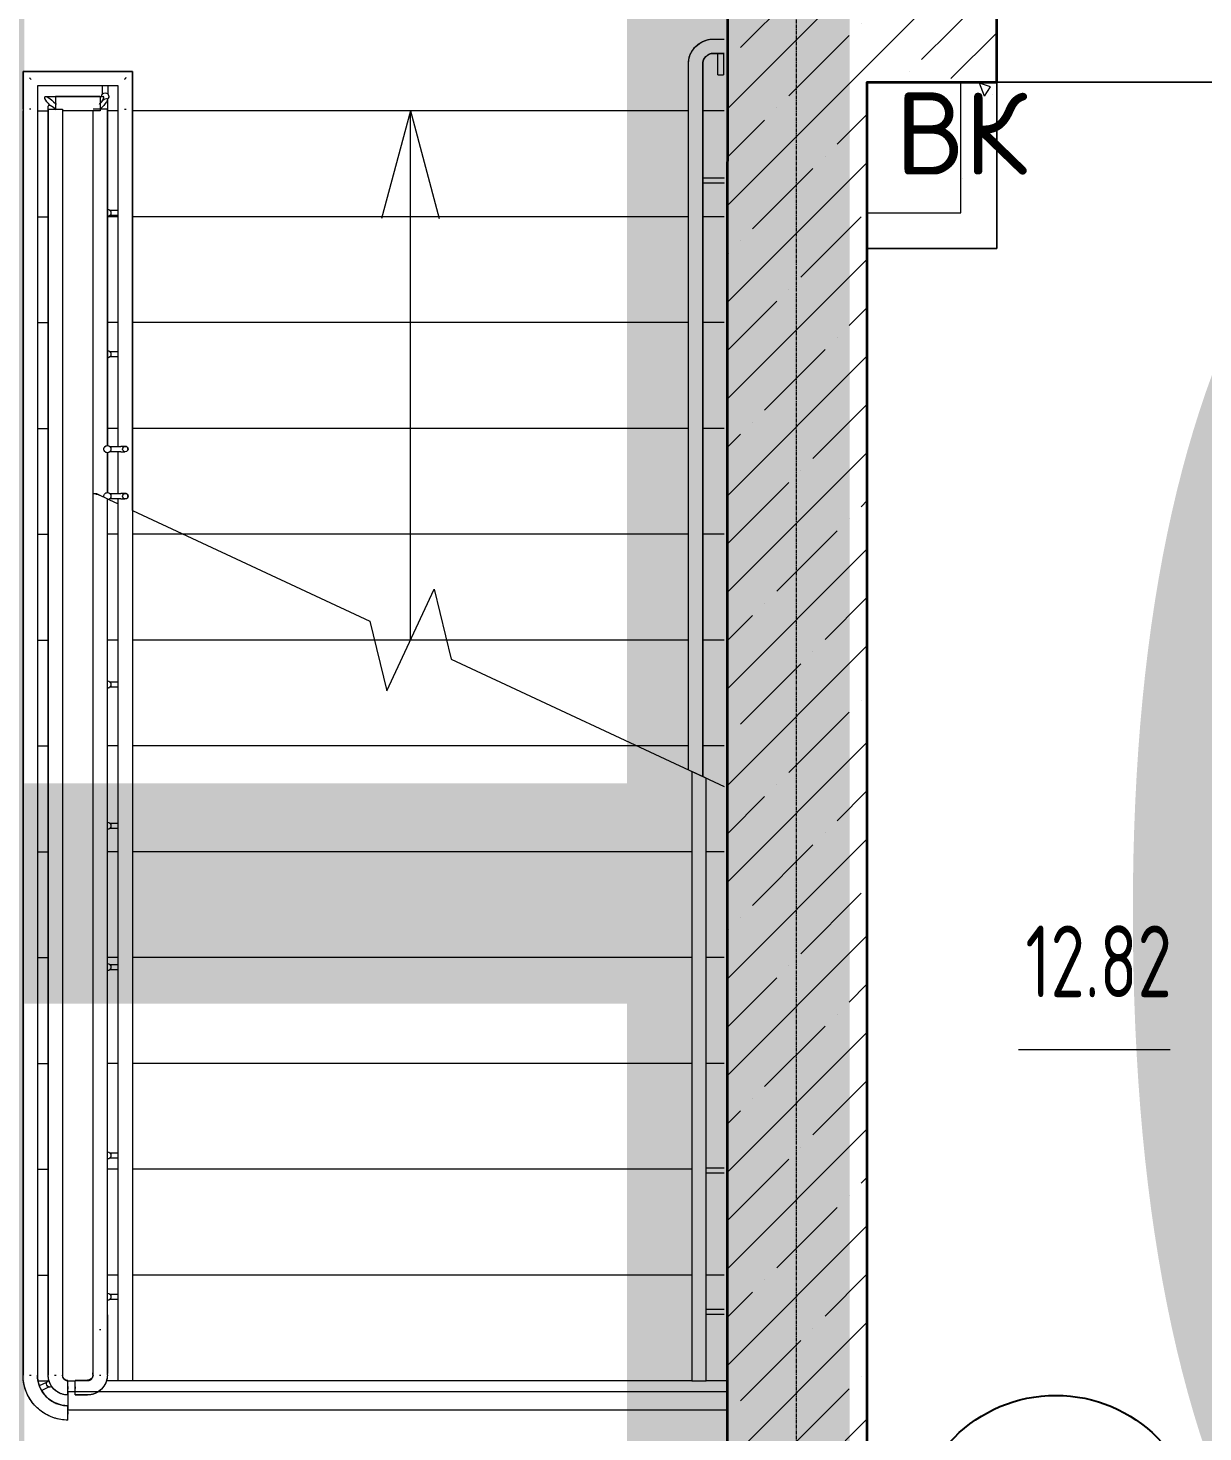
# Model space of a CAD drawing. Header units: millimetres. Extents: x 0 to 168960, y -92093 to 443706.
# Drawn here: x 50851 to 54127, y 315960 to 319873 of the extents above; entities that cross this region are included whole.
import ezdxf
from ezdxf.enums import TextEntityAlignment as Align

# ---------------------------------------------------------------- set-up
doc = ezdxf.new("R2018")
doc.units = ezdxf.units.MM
doc.linetypes.add('осевая', pattern=[50.8, 31.75, -6.35, 6.35, -6.35])
for name, color, linetype, lineweight in [('_0', 7, 'Continuous', 15), ('АР_Названия помещений', 124, 'Continuous', 5), ('АР_Номер помещения', 1, 'Continuous', 25), ('АР_Окна БЛОК', 250, 'Continuous', 13), ('АР_Помещения_площадь', 19, 'Continuous', 9), ('АР_Фасад', 7, 'Continuous', 15), ('Верхние поручни', 7, 'Continuous', 9), ('Контуры', 7, 'Continuous', 9), ('Линии свеса', 7, 'Continuous', 9), ('Марки вырезов', 7, 'Continuous', 9), ('Опоры', 7, 'Continuous', 9), ('Перила', 7, 'Continuous', 9), ('Стрелки вверх', 7, 'Continuous', 9)]:
    doc.layers.add(name, color=color, linetype=linetype, lineweight=lineweight)
doc.layers.add('АР_Сущ.Несущая стена', color=7, linetype='Continuous')
doc.styles.add('ISOCPEUR', font='isocpeur.ttf', dxfattribs={"height": 175})
doc.styles.add('PDF ISOCPEUR', font='isocpeur.ttf')
doc.styles.get("Standard").update_dxf_attribs({"font": 'arial.ttf'})

# ---------------------------------------------------------------- blocks, each defined once
blk = doc.blocks.new('ОКНО 1650')
at = {"layer": 'АР_Окна БЛОК', "color": 8, "ltscale": 0.1}
for points in [[(131732, -110737.1), (130111, -110737.1), (130111, -110667.1), (131732, -110667.1)], [(131732, -110702.1), (130181, -110702.1)]]:
    blk.add_lwpolyline(points, dxfattribs=at)
for points in [[(130181, -110737.1), (130111, -110737.1), (130111, -110667.1), (130181, -110667.1)], [(131802, -110737.1), (131732, -110737.1), (131732, -110667.1), (131802, -110667.1)]]:
    blk.add_lwpolyline(points, close=True, dxfattribs=at)
at = {"layer": 'АР_Фасад', "color": 8, "ltscale": 0.1}
blk.add_lwpolyline([(131802, -111227.1), (130111, -111227.1), (130111, -110667.1), (131802, -110667.1)], close=True, dxfattribs=at)
blk = doc.blocks.new('Тип перил - Перила_Внутренний_-3801012-2 этаж Клад')
at = {"layer": 'Перила', "color": 8}
for p, q in [((2222, 13561.4), (2192, 13561.4)), ((2192, 13521.4), (2222, 13521.4)), ((2252, 13491.4), (2252, 13374.3)), ((2292, 13374.3), (2292, 13491.4)), ((2252, 13359.7), (2252, 11506.3)), ((2292, 11525), (2292, 13359.7))]:
    blk.add_line(p, q, dxfattribs=at)
at = {"layer": 'Перила', "color": 8, "flags": 128}
for points in [[(2292, 13491.4), (2291.9, 13494.2), (2291.8, 13496.9), (2291.5, 13499.7), (2291.1, 13502.5), (2290.6, 13505.3), (2290, 13508), (2289.3, 13510.7), (2288.4, 13513.4), (2287.5, 13516), (2286.5, 13518.6), (2285.3, 13521.2), (2284.1, 13523.7), (2282.7, 13526.1), (2281.3, 13528.5), (2279.8, 13530.9), (2278.1, 13533.2), (2276.4, 13535.4), (2274.6, 13537.5), (2272.7, 13539.6), (2270.8, 13541.6), (2268.7, 13543.5), (2266.6, 13545.3), (2264.4, 13547), (2262.1, 13548.7), (2259.8, 13550.3), (2257.4, 13551.7), (2255, 13553.1), (2252.5, 13554.4), (2250, 13555.5), (2247.4, 13556.6), (2244.7, 13557.6), (2242.1, 13558.4), (2239.4, 13559.2), (2236.6, 13559.8), (2233.9, 13560.3), (2231.1, 13560.8), (2228.3, 13561.1), (2225.6, 13561.3), (2222.8, 13561.4), (2222, 13561.4)], [(2222, 13521.4), (2223.2, 13521.3), (2224.4, 13521.3), (2225.6, 13521.1), (2226.8, 13521), (2228, 13520.8), (2229.1, 13520.5), (2230.3, 13520.2), (2231.4, 13519.8), (2232.6, 13519.4), (2233.7, 13519), (2234.8, 13518.5), (2235.9, 13518), (2236.9, 13517.4), (2237.9, 13516.8), (2238.9, 13516.1), (2239.9, 13515.4), (2240.9, 13514.7), (2241.8, 13513.9), (2242.7, 13513.1), (2243.5, 13512.3), (2244.3, 13511.4), (2245.1, 13510.5), (2245.9, 13509.5), (2246.6, 13508.6), (2247.2, 13507.6), (2247.9, 13506.5), (2248.5, 13505.5), (2249, 13504.4), (2249.5, 13503.3), (2250, 13502.2), (2250.4, 13501.1), (2250.7, 13500), (2251.1, 13498.8), (2251.3, 13497.6), (2251.6, 13496.5), (2251.7, 13495.3), (2251.9, 13494.1), (2252, 13492.9), (2252, 13491.7), (2252, 13491.4)], [(2252, 13374.3), (2252, 13373.1), (2252, 13371.9), (2252, 13370.7), (2252, 13369.5), (2252, 13368.3), (2252, 13367.1), (2252, 13366), (2252, 13364.8), (2252, 13363.7), (2252, 13362.6), (2252, 13361.5), (2252, 13360.4), (2252, 13359.7)], [(2292, 13359.7), (2292, 13360.8), (2292, 13361.9), (2292, 13363), (2292, 13364.1), (2292, 13365.2), (2292, 13366.4), (2292, 13367.6), (2292, 13368.7), (2292, 13369.9), (2292, 13371.1), (2292, 13372.3), (2292, 13373.5), (2292, 13374.3)]]:
    blk.add_lwpolyline(points, dxfattribs=at)
blk = doc.blocks.new('Тип перил - Перила_Внутренний_-V23-2 этаж Клад')
at = {"layer": 'Перила', "color": 8}
for p, q in [((2222, 13561.4), (2192, 13561.4)), ((2222, 13521.4), (2192, 13521.4)), ((2252, 13374.3), (2252, 13491.4)), ((2292, 13374.3), (2292, 13491.4)), ((2252, 13350.1), (2252, 13374.3)), ((2252, 11506.3), (2252, 13350.1)), ((2292, 13350.1), (2292, 13374.3)), ((2292, 11525), (2292, 13350.1))]:
    blk.add_line(p, q, dxfattribs=at)
for radius in [70, 30]:
    blk.add_arc((2222, 13491.4), radius, 360, 90, dxfattribs=at)
blk = doc.blocks.new('Тип верхнего поручня - Верхний поручень_Внутренний_-3843180-2 этаж Клад')
at = {"layer": 'Верхние поручни', "color": 8}
for p, q in [((3912, 13393.5), (3912, 12428.6)), ((4084.1, 13401.4), (3924.1, 13401.4)), ((3952, 12294.4), (3952, 13358.5)), ((3959.2, 13361.4), (4037, 13361.4)), ((4077, 9832.2), (4077, 13374.2)), ((4037, 13339.2), (4037, 9832.2)), ((3912, 12408.6), (3912, 12297.3)), ((3965.2, 9823.5), (3964.6, 9823.6)), ((4002, 9823.4), (3967, 9823.4)), ((4077, 9832.2), (4076.3, 9833.5)), ((4076.3, 9830.9), (4077, 9832.2)), ((4022, 9805.8), (4022, 9798.9))]:
    blk.add_line(p, q, dxfattribs=at)
at = {"layer": 'Верхние поручни', "color": 8, "flags": 128}
for points in [[(3924.6, 13391.5), (3922, 13393.2), (3917.8, 13395.2), (3914.7, 13396), (3912.7, 13395.4), (3912, 13393.5)], [(3912, 13393.5), (3912.7, 13390.4), (3914.7, 13386.4), (3917.8, 13381.6), (3922, 13376.4), (3926.8, 13371.2), (3932, 13366.4)], [(3934.1, 13379), (3932, 13381.4), (3927.8, 13386.5), (3924.5, 13391.4), (3922.4, 13395.5), (3921.7, 13398.7), (3922.2, 13400.7), (3924.1, 13401.4)], [(4084.1, 13401.4), (4081, 13400.7), (4077, 13398.7), (4072.2, 13395.5), (4067, 13391.4), (4061.8, 13386.5), (4057, 13381.4), (4055, 13379)], [(4071.5, 13376.2), (4076.3, 13381.4), (4080.5, 13386.5), (4083.8, 13391.4), (4085.9, 13395.5), (4086.6, 13398.7), (4086.1, 13400.7), (4084.1, 13401.4)], [(4054.9, 13364.5), (4057, 13366.4), (4062.1, 13370.6), (4067, 13373.8), (4071.1, 13375.9), (4074.3, 13376.7), (4076.3, 13376.1), (4077, 13374.2)], [(3957.5, 9826.7), (3957.1, 9827.1), (3956.6, 9827.5)], [(3967, 9823.4), (3966.4, 9823.4), (3965.8, 9823.4)], [(4036.1, 9832.2), (4035.8, 9831.6), (4035.6, 9831.1), (4035.3, 9830.5), (4035.1, 9830), (4034.8, 9829.5), (4034.4, 9829), (4034.1, 9828.5), (4033.7, 9828), (4033.3, 9827.6), (4032.9, 9827.1), (4032.5, 9826.7), (4032.1, 9826.3), (4031.6, 9825.9), (4031.2, 9825.5), (4030.7, 9825.1), (4030.2, 9824.8), (4029.7, 9824.5), (4029.2, 9824.2), (4028.6, 9823.9), (4028.1, 9823.7), (4027.5, 9823.4), (4027, 9823.2), (4026.4, 9823), (4025.8, 9822.9), (4025.2, 9822.7), (4024.7, 9822.6), (4024.1, 9822.5), (4023.5, 9822.4), (4022.9, 9822.4), (4022.3, 9822.4), (4022, 9822.4)], [(4059, 9837.3), (4057, 9837.4), (4054.9, 9837.3)], [(4064.4, 9802.3), (4065.7, 9804), (4067, 9805.8), (4068.3, 9807.6), (4069.4, 9809.5), (4070.5, 9811.4), (4071.5, 9813.4), (4072.4, 9815.4), (4073.2, 9817.4), (4074, 9819.5), (4074.7, 9821.6), (4075.3, 9823.7), (4075.8, 9825.8), (4076.2, 9828), (4076.5, 9830.2), (4076.7, 9832.2)], [(4022, 9782.4), (4024.2, 9782.4), (4026.4, 9782.5), (4028.6, 9782.7), (4030.7, 9783.1), (4032.9, 9783.5), (4035, 9783.9), (4037.2, 9784.5), (4039.3, 9785.1), (4041.3, 9785.9), (4043.4, 9786.7), (4045.4, 9787.6), (4047.4, 9788.6), (4049.3, 9789.6), (4051.2, 9790.8), (4053, 9792), (4054.8, 9793.2), (4056.6, 9794.6), (4058.2, 9796), (4059.9, 9797.5), (4061.4, 9799), (4062.9, 9800.6), (4064.4, 9802.3)]]:
    blk.add_lwpolyline(points, dxfattribs=at)
at = {"layer": 'Верхние поручни', "color": 8}
blk.add_open_spline([(3952.3, 9845.3), (3952.6, 9845), (3953, 9844.5), (3953, 9843.9), (3952.9, 9843.5)], degree=3, dxfattribs=at)
blk.add_open_spline([(4059.2, 9837.3), (4058.7, 9837.3), (4057.5, 9837.4), (4055.8, 9837.3), (4054.7, 9837.3), (4054.4, 9837.3)], degree=3, knots=[-0.53796383, -0.53796383, -0.53796383, -0.53796383, -0.51388889, -0.47916667, -0.46246475, -0.46246475, -0.46246475, -0.46246475], dxfattribs=at)
blk = doc.blocks.new('Тип верхнего поручня - Верхний поручень_Внутренний_-V41-2 этаж Клад')
at = {"layer": 'Верхние поручни', "color": 8}
for p, q in [((3932, 13401.4), (3932, 13361.4)), ((3932, 13401.4), (4057, 13401.4)), ((4057, 13401.4), (4057, 13365.8)), ((3912, 13366.4), (3952, 13366.4)), ((3912, 12428.6), (3912, 13366.4)), ((3932, 13361.4), (4037, 13361.4)), ((3952, 12294.4), (3952, 13361.4)), ((4077, 13366.4), (4037, 13366.4)), ((4037, 13366.4), (4037, 9837.4)), ((4077, 13366.4), (4077, 9837.4)), ((3912, 12297.3), (3912, 12408.6)), ((4002, 9823.4), (3967, 9823.4)), ((4022, 9782.4), (4022, 9822.4))]:
    blk.add_line(p, q, dxfattribs=at)
for centre, radius, start, end in [((3967, 9838.4), 15, 187.5098, 270), ((4022, 9837.4), 15, 270, 0), ((4022, 9837.4), 55, 270, 0)]:
    blk.add_arc(centre, radius, start, end, dxfattribs=at)
blk = doc.blocks.new('Тип перил - Перила_Внутренний_-3843228-2 этаж Клад')
at = {"layer": 'Перила', "color": 8}
for p, q in [((4147, 13471.4), (3842, 13471.4)), ((3842, 13471.4), (3842, 13371.5)), ((4147, 13365.8), (4147, 13471.4)), ((3882, 13431.4), (4107, 13431.4)), ((3882, 13371.5), (3882, 13431.4)), ((4107, 13431.4), (4107, 13365.8)), ((3842, 13371.5), (3842, 12247.7)), ((3882, 12425.8), (3882, 13371.5)), ((4107, 13361.2), (4107, 9832.2)), ((4147, 9832.2), (4147, 13361.2)), ((3882, 12294.6), (3882, 12411.5)), ((3882, 12266.4), (3882, 12280.3)), ((4147, 9832.2), (4146.4, 9833.4)), ((4022, 9735.8), (4022, 9728.9))]:
    blk.add_line(p, q, dxfattribs=at)
at = {"layer": 'Перила', "color": 8, "flags": 128}
for points in [[(4022, 9712.4), (4027, 9712.5), (4032, 9712.8), (4036.9, 9713.3), (4041.9, 9714), (4046.8, 9714.8), (4051.7, 9715.9), (4056.5, 9717.2), (4061.3, 9718.7), (4066, 9720.4), (4070.6, 9722.2), (4075.2, 9724.3), (4079.7, 9726.5), (4084.1, 9728.9), (4088.4, 9731.4), (4092.6, 9734.2), (4096.6, 9737.1), (4100.6, 9740.2), (4104.4, 9743.4), (4108.1, 9746.7), (4111.6, 9750.3), (4115.1, 9753.9), (4118.3, 9757.7), (4121.4, 9761.6), (4124.4, 9765.7), (4127.2, 9769.8), (4129.8, 9774.1), (4132.2, 9778.4), (4134.5, 9782.9), (4136.6, 9787.4), (4138.5, 9792.1), (4140.2, 9796.8), (4141.7, 9801.5), (4143.1, 9806.3), (4144.2, 9811.2), (4145.2, 9816.1), (4145.9, 9821.1), (4146.5, 9826), (4146.8, 9831), (4146.9, 9832.2)], [(4106.8, 9832.2), (4106.5, 9828.8), (4106.1, 9825.4), (4105.6, 9822.1), (4104.9, 9818.7), (4104.1, 9815.4), (4103.2, 9812.2), (4102.1, 9809), (4100.9, 9805.8), (4099.6, 9802.6), (4098.1, 9799.6), (4096.5, 9796.5), (4094.8, 9793.6), (4093, 9790.7), (4091.1, 9787.9), (4089.1, 9785.2), (4086.9, 9782.5), (4084.7, 9780), (4082.4, 9777.5), (4079.9, 9775.2), (4077.4, 9772.9), (4074.8, 9770.7), (4072.1, 9768.7), (4069.3, 9766.7), (4066.4, 9764.9), (4063.5, 9763.2), (4060.5, 9761.6), (4057.4, 9760.1), (4054.3, 9758.7), (4051.1, 9757.5), (4047.9, 9756.4), (4044.7, 9755.4), (4041.4, 9754.6), (4038, 9753.9), (4034.7, 9753.3), (4031.3, 9752.9), (4027.9, 9752.6), (4024.5, 9752.4), (4022, 9752.4)], [(4129, 9837.3), (4127, 9837.4), (4124.9, 9837.3)]]:
    blk.add_lwpolyline(points, dxfattribs=at)
at = {"layer": 'Перила', "color": 8}
for points, knots in [([(3859.6, 13453.7), (3860, 13453.3), (3860.8, 13452.6), (3862, 13451.4), (3863.2, 13450.1), (3864, 13449.4), (3864.3, 13449)], [-0.53727163, -0.53727163, -0.53727163, -0.53727163, -0.52083333, -0.5, -0.47916667, -0.46272837, -0.46272837, -0.46272837, -0.46272837]), ([(4124.6, 13449), (4125, 13449.4), (4125.8, 13450.1), (4127, 13451.4), (4128.2, 13452.6), (4129, 13453.3), (4129.3, 13453.7)], [0.46272837, 0.46272837, 0.46272837, 0.46272837, 0.47916667, 0.5, 0.52083333, 0.53727163, 0.53727163, 0.53727163, 0.53727163]), ([(4129.3, 9837.3), (4128.8, 9837.3), (4127.6, 9837.4), (4126, 9837.4), (4124.9, 9837.3), (4124.5, 9837.3)], [-0.53757721, -0.53757721, -0.53757721, -0.53757721, -0.51388889, -0.47916667, -0.46252661, -0.46252661, -0.46252661, -0.46252661])]:
    blk.add_open_spline(points, degree=3, knots=knots, dxfattribs=at)
for points in [[(3864, 13366.4), (3863.3, 13366.4), (3862, 13366.3), (3860.6, 13366.4), (3859.9, 13366.4)], [(4124.9, 13366.3), (4125.6, 13366.3), (4127, 13366.4), (4128.3, 13366.3), (4129, 13366.3)]]:
    blk.add_open_spline(points, degree=3, dxfattribs=at)
blk = doc.blocks.new('Тип перил - Перила_Внутренний_-V42-2 этаж Клад')
at = {"layer": 'Перила', "color": 8}
for p, q in [((3842, 13471.4), (4147, 13471.4)), ((3842, 13366.4), (3842, 13471.4)), ((4147, 13471.4), (4147, 13366.4)), ((3882, 13431.4), (4107, 13431.4)), ((3882, 13366.4), (3882, 13431.4)), ((4107, 13431.4), (4107, 13366.4)), ((3842, 12247.7), (3842, 13366.4)), ((3882, 12425.8), (3882, 13366.4)), ((4107, 13366.4), (4107, 9837.4)), ((4147, 13366.4), (4147, 9837.4)), ((3882, 12294.6), (3882, 12411.5)), ((3882, 12266.4), (3882, 12280.3)), ((4022, 9712.4), (4022, 9752.4))]:
    blk.add_line(p, q, dxfattribs=at)
for radius in [85, 125]:
    blk.add_arc((4022, 9837.4), radius, 270, 0, dxfattribs=at)
blk = doc.blocks.new('Тип верхнего поручня - Верхний поручень_Внутренний_-3844078-2 этаж Клад')
at = {"layer": 'Верхние поручни', "color": 8}
for p, q in [((3912, 10005.2), (3912, 9842.5)), ((3952, 9842.5), (3952, 10005.2)), ((3929.9, 9964.1), (3934.1, 9964.1)), ((4002, 9822.4), (3967, 9822.4)), ((3967, 9782.4), (4002, 9782.4)), ((4002, 9804.7), (4002, 9800))]:
    blk.add_line(p, q, dxfattribs=at)
at = {"layer": 'Верхние поручни', "color": 8, "flags": 128}
for points in [[(3912, 9838.1), (3912, 9835.9), (3912.1, 9833.7), (3912.3, 9831.5), (3912.6, 9829.4), (3912.9, 9827.2), (3913.4, 9825), (3913.9, 9822.9), (3914.5, 9820.8), (3915.2, 9818.7), (3916, 9816.6), (3916.9, 9814.6), (3917.8, 9812.6), (3918.9, 9810.7), (3920, 9808.8), (3921.1, 9806.9), (3922.4, 9805.1), (3923.7, 9803.4), (3925.1, 9801.7), (3926.6, 9800), (3928.1, 9798.4), (3929.7, 9796.9), (3931.3, 9795.5), (3933, 9794.1), (3934.8, 9792.7), (3936.6, 9791.5), (3938.5, 9790.3), (3940.4, 9789.2), (3942.3, 9788.2), (3944.3, 9787.2), (3946.3, 9786.4), (3948.4, 9785.6), (3950.5, 9784.9), (3952.6, 9784.3), (3954.7, 9783.7), (3956.9, 9783.3), (3959, 9782.9), (3961.2, 9782.7), (3963.4, 9782.5), (3965.6, 9782.4), (3967, 9782.4)], [(3934, 9837.4), (3932, 9837.4), (3929.9, 9837.4)], [(3967, 9822.4), (3966.4, 9822.4), (3965.8, 9822.4), (3965.2, 9822.5), (3964.6, 9822.5), (3964, 9822.7), (3963.4, 9822.8), (3962.8, 9822.9), (3962.3, 9823.1), (3961.7, 9823.3), (3961.1, 9823.5), (3960.6, 9823.8), (3960, 9824), (3959.5, 9824.3), (3959, 9824.6), (3958.5, 9825), (3958, 9825.3), (3957.5, 9825.7), (3957.1, 9826.1), (3956.6, 9826.5), (3956.2, 9826.9), (3955.8, 9827.3), (3955.4, 9827.8), (3955, 9828.3), (3954.7, 9828.8), (3954.3, 9829.2), (3954, 9829.8), (3953.7, 9830.3), (3953.5, 9830.8), (3953.2, 9831.4), (3953, 9831.9), (3952.8, 9832.5), (3952.6, 9833.1), (3952.4, 9833.6), (3952.3, 9834.2), (3952.2, 9834.8), (3952.1, 9835.4), (3952, 9836), (3952, 9836.6), (3952, 9837.2), (3952, 9837.8), (3952, 9838.4), (3952.1, 9839), (3952.1, 9839.6), (3952.2, 9840.2), (3952.4, 9840.8), (3952.5, 9841.3), (3952.7, 9841.9), (3952.9, 9842.5), (3952.9, 9842.5)]]:
    blk.add_lwpolyline(points, dxfattribs=at)
at = {"layer": 'Верхние поручни', "color": 8}
blk.add_open_spline([(3952.3, 9844.3), (3952.6, 9844), (3953, 9843.4), (3953, 9842.8), (3952.9, 9842.5)], degree=3, dxfattribs=at)
blk = doc.blocks.new('Тип верхнего поручня - Верхний поручень_Внутренний_-V43-2 этаж Клад')
at = {"layer": 'Верхние поручни', "color": 8}
for p, q in [((3942, 12294.4), (3912, 12280.4)), ((3952, 12294.4), (3942, 12294.4)), ((3952, 9837.4), (3952, 12294.4)), ((3912, 9837.4), (3912, 12280.4)), ((4002, 9822.4), (3967, 9822.4)), ((4002, 9802.4), (4002, 9822.4)), ((4002, 9782.4), (3967, 9782.4)), ((4002, 9782.4), (4002, 9802.3))]:
    blk.add_line(p, q, dxfattribs=at)
for radius in [55, 15]:
    blk.add_arc((3967, 9837.4), radius, 180, 270, dxfattribs=at)
blk = doc.blocks.new('ADSK_Ограждение_Опоры_прямаяУ-УД2 - Тип 5-5986437-2 этаж Клад')
at = {"layer": 'Опоры', "color": 8}
for p, q in [((-7.5, 44), (-7.5, 20)), ((7.5, 20), (7.5, 43.5))]:
    blk.add_line(p, q, dxfattribs=at)
for start, end in [(180, 221.374), (180, 360), (330, 360)]:
    blk.add_arc((0, 50), 10, start, end, dxfattribs=at)
blk = doc.blocks.new('ADSK_Ограждение_Опоры_прямаяУ-УД2 - Тип 5-V27-2 этаж Клад')
at = {"layer": 'Опоры', "color": 8}
for p, q in [((-7.5, 44), (-7.5, 20)), ((7.5, 20), (7.5, 43.5))]:
    blk.add_line(p, q, dxfattribs=at)
for start, end in [(180, 221.374), (180, 221.374), (180, 360), (330, 360), (330, 360)]:
    blk.add_arc((0, 50), 10, start, end, dxfattribs=at)
blk = doc.blocks.new('ADSK_Ограждение_Опоры_прямаяУ-УД2 - Тип 5-V45-2 этаж Клад')
at = {"layer": 'Опоры', "color": 8}
for p, q in [((-7.5, 44), (-7.5, 12.5)), ((7.5, 12.5), (7.5, 43.5))]:
    blk.add_line(p, q, dxfattribs=at)
at = {"layer": 'Опоры', "color": 8, "flags": 128}
for points in [[(-7.5, 0.6), (-7.5, 0.8), (-7.5, 1), (-7.5, 1.2), (-7.5, 1.4), (-7.5, 1.7), (-7.5, 1.9), (-7.5, 2.2), (-7.5, 2.5), (-7.5, 2.8), (-7.5, 3.1), (-7.5, 3.4), (-7.5, 3.8), (-7.5, 4.2), (-7.5, 4.5), (-7.5, 4.9), (-7.5, 5.3), (-7.5, 5.7), (-7.5, 6.2), (-7.5, 6.6), (-7.5, 7.1), (-7.5, 7.5), (-7.5, 8), (-7.5, 8.4), (-7.5, 8.9), (-7.5, 9.4), (-7.5, 9.9), (-7.5, 10.4), (-7.5, 10.9), (-7.5, 11.4), (-7.5, 11.9), (-7.5, 12.4), (-7.5, 12.5)], [(7.5, 12.5), (7.5, 12), (7.5, 11.5), (7.5, 11), (7.5, 10.5), (7.5, 10), (7.5, 9.5), (7.5, 9), (7.5, 8.6), (7.5, 8.1), (7.5, 7.6), (7.5, 7.2), (7.5, 6.7), (7.5, 6.3), (7.5, 5.9), (7.5, 5.4), (7.5, 5), (7.5, 4.6), (7.5, 4.3), (7.5, 3.9), (7.5, 3.5), (7.5, 3.2), (7.5, 2.9), (7.5, 2.6), (7.5, 2.3), (7.5, 2), (7.5, 1.7), (7.5, 1.5), (7.5, 1.2)], [(-5.8, -4.8), (-6, -4.5), (-6.1, -4.3), (-6.3, -4.1), (-6.5, -3.8), (-6.6, -3.5), (-6.8, -3.3), (-6.9, -3), (-7, -2.7), (-7.1, -2.4), (-7.2, -2.2), (-7.3, -1.9), (-7.3, -1.6), (-7.4, -1.3), (-7.4, -1), (-7.5, -0.7)], [(0, -7.5), (-0.3, -7.5), (-0.6, -7.5), (-0.9, -7.4), (-1.2, -7.4), (-1.5, -7.4), (-1.8, -7.3)], [(3, -6.9), (2.7, -7), (2.4, -7.1), (2.2, -7.2), (1.9, -7.3), (1.6, -7.3), (1.3, -7.4), (1, -7.4), (0.7, -7.5), (0.4, -7.5), (0.1, -7.5), (0, -7.5)]]:
    blk.add_lwpolyline(points, dxfattribs=at)
at = {"layer": 'Опоры', "color": 8}
for centre, radius, start, end in [((0, 50), 10, 75, 180), ((0, 50), 10, 75, 180), ((0, 50), 10, 75, 180), ((0, 50), 10, 180, 221.374), ((0, 50), 10, 180, 221.374), ((0, 50), 10, 180, 360), ((0, 50), 10, 330, 360), ((0, 50), 10, 330, 360), ((0, 0), 7.5, 90, 270), ((0, 0), 7.5, 270, 90)]:
    blk.add_arc(centre, radius, start, end, dxfattribs=at)
blk = doc.blocks.new('ADSK_Ограждение_Опоры_прямаяУ-УД2 - Тип 5-V29-2 этаж Клад')
at = {"layer": 'Опоры', "color": 8}
for p, q in [((-7.5, 44), (-7.5, 12.5)), ((7.5, 12.5), (7.5, 43.5))]:
    blk.add_line(p, q, dxfattribs=at)
at = {"layer": 'Опоры', "color": 8, "flags": 128}
for points in [[(-7.5, 0.6), (-7.5, 0.8), (-7.5, 1), (-7.5, 1.2), (-7.5, 1.4), (-7.5, 1.7), (-7.5, 1.9), (-7.5, 2.2), (-7.5, 2.5), (-7.5, 2.8), (-7.5, 3.1), (-7.5, 3.4), (-7.5, 3.8), (-7.5, 4.2), (-7.5, 4.5), (-7.5, 4.9), (-7.5, 5.3), (-7.5, 5.7), (-7.5, 6.2), (-7.5, 6.6), (-7.5, 7.1), (-7.5, 7.5), (-7.5, 8), (-7.5, 8.4), (-7.5, 8.9), (-7.5, 9.4), (-7.5, 9.9), (-7.5, 10.4), (-7.5, 10.9), (-7.5, 11.4), (-7.5, 11.9), (-7.5, 12.4), (-7.5, 12.5)], [(7.5, 12.5), (7.5, 12), (7.5, 11.5), (7.5, 11), (7.5, 10.5), (7.5, 10), (7.5, 9.5), (7.5, 9), (7.5, 8.6), (7.5, 8.1), (7.5, 7.6), (7.5, 7.2), (7.5, 6.7), (7.5, 6.3), (7.5, 5.9), (7.5, 5.4), (7.5, 5), (7.5, 4.6), (7.5, 4.3), (7.5, 3.9), (7.5, 3.5), (7.5, 3.2), (7.5, 2.9), (7.5, 2.6), (7.5, 2.3), (7.5, 2), (7.5, 1.7), (7.5, 1.5), (7.5, 1.2)], [(-5.8, -4.8), (-6, -4.5), (-6.1, -4.3), (-6.3, -4.1), (-6.5, -3.8), (-6.6, -3.5), (-6.8, -3.3), (-6.9, -3), (-7, -2.7), (-7.1, -2.4), (-7.2, -2.2), (-7.3, -1.9), (-7.3, -1.6), (-7.4, -1.3), (-7.4, -1), (-7.5, -0.7)], [(0, -7.5), (-0.3, -7.5), (-0.6, -7.5), (-0.9, -7.4), (-1.2, -7.4), (-1.5, -7.4), (-1.8, -7.3)], [(3, -6.9), (2.7, -7), (2.4, -7.1), (2.2, -7.2), (1.9, -7.3), (1.6, -7.3), (1.3, -7.4), (1, -7.4), (0.7, -7.5), (0.4, -7.5), (0.1, -7.5), (0, -7.5)]]:
    blk.add_lwpolyline(points, dxfattribs=at)
at = {"layer": 'Опоры', "color": 8}
for centre, radius, start, end in [((0, 50), 10, 15, 180), ((0, 50), 10, 15, 180), ((0, 50), 10, 360, 180), ((0, 50), 10, 180, 221.374), ((0, 50), 10, 180, 221.374), ((0, 50), 10, 180, 360), ((0, 50), 10, 330, 360), ((0, 50), 10, 330, 360), ((0, 0), 7.5, 90, 270), ((0, 0), 7.5, 270, 90)]:
    blk.add_arc(centre, radius, start, end, dxfattribs=at)
blk = doc.blocks.new('ADSK_Ограждение_Опоры_прямаяУ-УД2 - Тип 5-V66-2 этаж Клад')
at = {"layer": 'Опоры', "color": 8}
for p, q in [((-7.5, 44), (-7.5, 20)), ((7.5, 20), (7.5, 43.5))]:
    blk.add_line(p, q, dxfattribs=at)
for start, end in [(180, 221.374), (180, 360), (15, 57.2671), (360, 57.2671), (330, 360)]:
    blk.add_arc((0, 50), 10, start, end, dxfattribs=at)
blk = doc.blocks.new('ADSK_Ограждение_Опоры_прямаяУ-УД2 - Тип 5-V76-2 этаж Клад')
at = {"layer": 'Опоры', "color": 8}
for p, q in [((-7.5, 44), (-7.5, 21.4)), ((7.5, 21.4), (7.5, 43.5))]:
    blk.add_line(p, q, dxfattribs=at)
for start, end in [(180, 221.374), (180, 360), (330, 360), (345, 360), (360, 8.4897)]:
    blk.add_arc((0, 50), 10, start, end, dxfattribs=at)
blk = doc.blocks.new('ADSK_Ограждение_Опоры_Г_образная - D15 высота60 консоль80-3794357-2 этаж Клад')
at = {"layer": 'Опоры', "color": 8}
for p, q in [((-7.5, 70), (-7.5, 20)), ((7.5, 20), (7.5, 70))]:
    blk.add_line(p, q, dxfattribs=at)
blk = doc.blocks.new('ADSK_Ограждение_Опоры_Г_образная - D15 высота60 консоль80-V98-2 этаж Клад')
at = {"layer": 'Опоры', "color": 8}
for p, q in [((-7.5, 80), (-7.5, 20)), ((-7.5, 80), (-6.5, 80)), ((6.5, 80), (7.5, 80)), ((7.5, 20), (7.5, 80))]:
    blk.add_line(p, q, dxfattribs=at)
blk = doc.blocks.new('ADSK_Ограждение_Опоры_Г_образная - D15 высота60 консоль80-V99-2 этаж Клад')
at = {"layer": 'Опоры', "color": 8}
for p, q in [((-7.5, 80), (-7.5, 20)), ((-7.5, 80), (0, 80)), ((0, 80), (7.5, 80)), ((7.5, 20), (7.5, 80))]:
    blk.add_line(p, q, dxfattribs=at)
blk = doc.blocks.new('3 ЭТАЖ')
at = {"layer": 'АР_Сущ.Несущая стена', "lineweight": 13, "ltscale": 10000}
h = blk.add_hatch(dxfattribs=at)
h.set_pattern_fill('ANSI35', color=8, scale=30)
h.set_pattern_definition([(45, (0, 65598.53), (-134.70384, 134.70384), []), (45, (134.7, 65598.53), (-134.70384, 134.70384), [238.125, -47.625, 0, -47.625])])
h.paths.add_polyline_path([(161308.3, -41215.8), (160460.8, -41215.8), (160460.8, -41285.8), (160460.8, -41631.3), (161308.3, -41631.3)])
h.paths.add_polyline_path([(161664.6, -41215.8), (161308.3, -41215.8), (161308.3, -41631.3), (161664.6, -41631.3)])
h.paths.add_polyline_path([(161664.6, -41631.3), (161308.3, -41631.3), (161308.3, -43431.3), (161864.6, -43431.3), (161864.6, -43056.9), (161664.6, -43056.9)])
h.paths.add_polyline_path([(161308.3, -41631.3), (160460.8, -41631.3), (160460.8, -41775.8), (161113.8, -41775.8), (161113.4, -43431.3), (161308.3, -43431.3)])
h.paths.add_polyline_path([(161308.3, -43431.3), (161113.4, -43431.3), (161111.9, -50024.8), (161308.3, -50024.8)])
h.paths.add_polyline_path([(161864.6, -43431.3), (161308.3, -43431.3), (161308.3, -50023.5), (161538, -50023.5), (161538, -49636.3), (161503.3, -49636.3), (161503.3, -43606.9), (161864.6, -43606.9)])
at = {"layer": 'АР_Сущ.Несущая стена', "color": 8, "linetype": 'Continuous', "lineweight": 35, "flags": 128}
blk.add_lwpolyline([(161864.6, -43056.9), (161664.6, -43056.9), (161664.6, -41214.8), (160460.8, -41214.8), (160460.8, -41774.8), (161113.8, -41774.8), (161111.9, -50026), (161538, -50026), (161538, -49635.3), (161503.3, -49635.3), (161503.3, -43616.9), (161864.6, -43616.9)], close=True, dxfattribs=at)
at = {"layer": 'Контуры', "color": 8}
for p, q in [((159189.5, -43696.7), (159219.5, -43696.7)), ((159354.5, -44767.2), (159354.5, -44763.7)), ((159411.9, -47236.7), (159381.9, -47236.7)), ((159452.6, -47236.7), (159381.9, -47236.7)), ((161014.5, -47236.7), (159452.6, -47236.7)), ((161014.4, -47236.7), (159452.6, -47236.7)), ((161109.4, -47236.7), (161054.3, -47236.7)), ((161104.5, -47236.7), (161054.4, -47236.7))]:
    blk.add_line(p, q, dxfattribs=at)
for points in [[(161054.4, -45556.4), (161014.4, -45537.7), (161014.4, -47236.7), (161054.3, -47236.7)], [(161054.4, -47236.7), (161054.4, -45556.4)], [(161112.5, -47266.7), (161112.5, -47266.7), (159274.4, -47266.7), (159274.4, -47316.7), (161112.5, -47316.7), (161112.5, -47266.7)]]:
    blk.add_lwpolyline(points, dxfattribs=at)
at = {"layer": 'Линии свеса', "color": 8}
for p, q in [((159414.5, -43696.7), (159384.5, -43696.7)), ((161005, -43696.7), (159454.5, -43696.7)), ((161104.5, -43696.7), (161043.9, -43696.7)), ((159189.5, -43991.7), (159219.5, -43991.7)), ((159414.5, -43991.7), (159384.5, -43991.7)), ((161004.4, -43991.7), (159454.5, -43991.7)), ((161104.5, -43991.7), (161044.4, -43991.7)), ((159189.5, -44286.7), (159219.5, -44286.7)), ((159414.5, -44286.7), (159384.5, -44286.7)), ((161004.4, -44286.7), (159454.5, -44286.7)), ((161104.5, -44286.7), (161044.4, -44286.7)), ((159189.5, -44581.7), (159219.5, -44581.7)), ((159414.5, -44581.7), (159384.5, -44581.7)), ((161004.4, -44581.7), (159454.5, -44581.7)), ((161104.5, -44581.7), (161044.4, -44581.7)), ((159189.5, -44876.7), (159219.5, -44876.7)), ((159414.5, -44876.7), (159384.5, -44876.7)), ((159596.8, -44876.7), (159454.5, -44876.7)), ((161004.4, -44876.7), (159596.8, -44876.7)), ((161104.5, -44876.7), (161044.4, -44876.7)), ((159189.5, -45171.7), (159219.5, -45171.7)), ((159414.5, -45171.7), (159384.5, -45171.7)), ((160129, -45171.7), (159454.5, -45171.7)), ((160229.5, -45171.7), (160129, -45171.7)), ((160329.9, -45171.7), (160229.5, -45171.7)), ((161004.4, -45171.7), (160329.9, -45171.7)), ((161104.5, -45171.7), (161044.4, -45171.7)), ((159189.5, -45466.7), (159219.5, -45466.7)), ((159414.5, -45466.7), (159384.5, -45466.7)), ((160862.1, -45466.7), (159454.5, -45466.7)), ((161004.4, -45466.7), (160862.1, -45466.7)), ((161104.5, -45466.7), (161044.4, -45466.7)), ((159189.5, -45761.7), (159219.5, -45761.7)), ((159414.5, -45761.7), (159384.5, -45761.7)), ((161014.5, -45761.7), (159454.5, -45761.7)), ((161104.5, -45761.7), (161054.5, -45761.7)), ((159189.5, -46056.7), (159219.5, -46056.7)), ((159414.5, -46056.7), (159384.5, -46056.7)), ((161014.5, -46056.7), (159454.5, -46056.7)), ((161104.5, -46056.7), (161054.5, -46056.7)), ((159189.5, -46351.7), (159219.5, -46351.7)), ((159414.5, -46351.7), (159384.5, -46351.7)), ((161014.5, -46351.7), (159454.5, -46351.7)), ((161104.5, -46351.7), (161054.5, -46351.7)), ((159189.5, -46646.7), (159219.5, -46646.7)), ((159414.5, -46646.7), (159384.5, -46646.7)), ((161014.5, -46646.7), (159454.5, -46646.7)), ((159189.5, -46941.7), (159219.5, -46941.7)), ((159414.5, -46941.7), (159384.5, -46941.7)), ((161014.5, -46941.7), (159454.5, -46941.7)), ((161104.5, -46941.7), (161054.5, -46941.7)), ((159192.4, -47236.7), (159218.5, -47236.7)), ((159274.5, -47236.7), (159294.5, -47236.7))]:
    blk.add_line(p, q, dxfattribs=at)
at = {"layer": 'Марки вырезов', "color": 8}
for p, q in [((159354.5, -44763.7), (159375.2, -44773.3)), ((159388.6, -44779.6), (159414.5, -44791.6)), ((159454.5, -44810.3), (160116.2, -45118.8)), ((160163.4, -45313.3), (160295.5, -45030.1)), ((160295.5, -45030.1), (160342.8, -45224.5)), ((160116.2, -45118.8), (160163.4, -45313.3)), ((160342.8, -45224.5), (161104.5, -45579.7))]:
    blk.add_line(p, q, dxfattribs=at)
at = {"layer": 'Перила', "color": 8}
for p, q in [((159414.4, -47236.7), (159414.4, -44791.6)), ((159454.4, -44810.3), (159454.4, -47236.7))]:
    blk.add_line(p, q, dxfattribs=at)
at = {"layer": 'Стрелки вверх', "color": 8}
for p, q in [((160229.5, -43696.7), (160149.1, -43996.7)), ((160229.5, -43991.7), (160229.5, -43696.7)), ((160229.5, -43696.7), (160309.9, -43996.7)), ((160229.5, -44286.7), (160229.5, -43991.7)), ((160229.5, -44581.7), (160229.5, -44286.7)), ((160229.5, -44876.7), (160229.5, -44581.7)), ((160229.5, -45171.7), (160229.5, -44876.7))]:
    blk.add_line(p, q, dxfattribs=at)
at = {"layer": 'АР_Сущ.Несущая стена', "color": 8}
blk.add_blockref('ОКНО 1650', (31753.5, 67610.2), dxfattribs=at)
at = {"layer": 'Верхние поручни', "color": 8, "xscale": -1}
for name in ['Тип верхнего поручня - Верхний поручень_Внутренний_-3843180-2 этаж Клад', 'Тип верхнего поручня - Верхний поручень_Внутренний_-V41-2 этаж Клад', 'Тип верхнего поручня - Верхний поручень_Внутренний_-V43-2 этаж Клад', 'Тип верхнего поручня - Верхний поручень_Внутренний_-3844078-2 этаж Клад']:
    blk.add_blockref(name, (163296.4, -57058), dxfattribs=at)
at = {"layer": 'Опоры', "color": 8}
for name, p, xscale, rotation in [('ADSK_Ограждение_Опоры_Г_образная - D15 высота60 консоль80-V99-2 этаж Клад', (161094.5, -43516.7), -1, 180), ('ADSK_Ограждение_Опоры_прямаяУ-УД2 - Тип 5-V66-2 этаж Клад', (159378.4, -43606.7), -1, 180), ('ADSK_Ограждение_Опоры_Г_образная - D15 высота60 консоль80-V98-2 этаж Клад', (161024.4, -43890.8), -1, 270), ('ADSK_Ограждение_Опоры_прямаяУ-УД2 - Тип 5-5986437-2 этаж Клад', (159434.5, -43981.3), -1.000000000000001, 90), ('ADSK_Ограждение_Опоры_прямаяУ-УД2 - Тип 5-V27-2 этаж Клад', (159434.5, -44375.2), -1.000000000000001, 90), ('ADSK_Ограждение_Опоры_прямаяУ-УД2 - Тип 5-V29-2 этаж Клад', (159434.5, -44639.4), -1.000000000000001, 90), ('ADSK_Ограждение_Опоры_прямаяУ-УД2 - Тип 5-V45-2 этаж Клад', (159434.5, -44770.7), -1.000000000000001, 90), ('ADSK_Ограждение_Опоры_прямаяУ-УД2 - Тип 5-V27-2 этаж Клад', (159434.5, -45295.7), -1.000000000000001, 90), ('ADSK_Ограждение_Опоры_прямаяУ-УД2 - Тип 5-5986437-2 этаж Клад', (159434.5, -45689.4), -1.000000000000001, 90), ('ADSK_Ограждение_Опоры_прямаяУ-УД2 - Тип 5-V27-2 этаж Клад', (159434.5, -46083.1), -1.000000000000001, 90), ('ADSK_Ограждение_Опоры_прямаяУ-УД2 - Тип 5-5986437-2 этаж Клад', (159434.5, -46608.1), -1.000000000000001, 90), ('ADSK_Ограждение_Опоры_Г_образная - D15 высота60 консоль80-3794357-2 этаж Клад', (161034.5, -46649.8), -1, 270), ('ADSK_Ограждение_Опоры_прямаяУ-УД2 - Тип 5-5986437-2 этаж Клад', (159434.5, -47001.9), -1.000000000000001, 90), ('ADSK_Ограждение_Опоры_Г_образная - D15 высота60 консоль80-3794357-2 этаж Клад', (161034.5, -47044.1), -1, 270), ('ADSK_Ограждение_Опоры_прямаяУ-УД2 - Тип 5-V76-2 этаж Клад', (159179.4, -47265.4), -1, 295.1848943701286)]:
    blk.add_blockref(name, p, dxfattribs=dict(at, xscale=xscale, rotation=rotation))
at = {"layer": 'Перила', "color": 8, "xscale": -1}
for name in ['Тип перил - Перила_Внутренний_-3801012-2 этаж Клад', 'Тип перил - Перила_Внутренний_-V23-2 этаж Клад', 'Тип перил - Перила_Внутренний_-3843228-2 этаж Клад', 'Тип перил - Перила_Внутренний_-V42-2 этаж Клад']:
    blk.add_blockref(name, (163296.4, -57058), dxfattribs=at)
blk = doc.blocks.new('*U362')
at = {"color": 8, "style": 'ISOCPEUR', "width": 0.7, "flags": 1}
blk.add_attdef('КАТЕГОРИЯ', (-499.2, -2092.2), '', height=250, dxfattribs=at)
at = {"layer": 'АР_Номер помещения', "color": 8, "style": 'ISOCPEUR', "width": 0.7}
blk.add_attdef('НОМЕР_ПОМЕЩЕНИЯ', text='', height=300, dxfattribs=at).set_placement((-17564.9, 2858.2), align=Align.MIDDLE_CENTER)
at = {"layer": 'АР_Помещения_площадь', "color": 8, "style": 'ISOCPEUR', "width": 0.7}
blk.add_attdef('ПЛОЩАДЬ_ПОМЕЩЕНИЯ', text='', height=200, dxfattribs=at).set_placement((-1475.6, 2342.5), align=Align.MIDDLE_RIGHT)
at = {"layer": 'АР_Помещения_площадь', "color": 8, "lineweight": 30, "width": 0.7, "flags": 104}
blk.add_attdef('ИМЯ_ПОМЕЩЕНИЯ', text='', height=100, dxfattribs=at).set_placement((157.6, 1217.1), align=Align.MIDDLE_CENTER)
blk = doc.blocks.new('*U370')
at = {"layer": 'АР_Номер помещения', "color": 8}
blk.add_circle((-21611.6, 4249.2), 400, dxfattribs=at)
at = {"layer": 'АР_Помещения_площадь', "color": 8}
blk.add_line((-21292.9, 5612.3), (-21715.2, 5612.3), dxfattribs=at)
at = {"color": 8, "style": 'ISOCPEUR', "width": 0.7, "flags": 1}
blk.add_attdef('КАТЕГОРИЯ', (-499.2, -2092.2), '', height=250, dxfattribs=at)
at = {"layer": 'АР_Номер помещения', "color": 8, "style": 'ISOCPEUR', "width": 0.7}
blk.add_attdef('НОМЕР_ПОМЕЩЕНИЯ', text='', height=300, dxfattribs=at).set_placement((-21611.6, 4249.2), align=Align.MIDDLE_CENTER)
at = {"layer": 'АР_Помещения_площадь', "color": 8, "style": 'ISOCPEUR', "width": 0.7}
blk.add_attdef('ПЛОЩАДЬ_ПОМЕЩЕНИЯ', text='', height=200, dxfattribs=at).set_placement((-21288, 5858.8), align=Align.MIDDLE_RIGHT)
at = {"layer": 'АР_Помещения_площадь', "color": 8, "lineweight": 30, "width": 0.7, "flags": 104}
blk.add_attdef('ИМЯ_ПОМЕЩЕНИЯ', text='', height=100, dxfattribs=at).set_placement((157.6, 1217.1), align=Align.MIDDLE_CENTER)

msp = doc.modelspace()

# ---------------------------------------------------------------- hatches: boundary and pattern name
at = {"layer": '_0', "ltscale": 100}
h = msp.add_hatch(dxfattribs=at)
h.set_pattern_fill('AR-CONC', color=256, scale=2, angle=90)
h.set_pattern_definition([(140, (9398.25, 428912.95), (31.8782, 364.36934), [38.1, -419.1]), (85, (9398.25, 428912.95), (-382.1137, -70.4868), [30.48, -335.2812]), (190.45144, (9400.9, 428943.3), (-350.2355, 293.8825), [32.38, -356.1805]), (136.1842, (9296.65, 428912.95), (84.0847, 542.158), [57.15, -628.65]), (186.63556, (9303.66, 428958.13), (-494.8522, 474.8083), [48.57, -534.2712]), (81.18415, (9296.65, 428912.95), (-494.8522, 474.8083), [45.72, -502.9195]), (111, (9322.05, 428963.75), (204.5304, 303.2288), [38.1, -419.1]), (56, (9322.05, 428963.75), (-368.3759, 123.604), [30.48, -335.28]), (161.45145, (9339.1, 428989.02), (-163.8455, 426.8328), [32.38, -356.1799]), (127.5, (9398.25, 428912.95), (-169.11008, 6.1772), [0, -331.216, 0, -340.36, 0, -336.55]), (97.5, (9398.25, 428912.95), (-200.36115, 133.63933), [0, -194.056, 0, -323.596, 0, -128.27]), (57.5, (9398.25, 428799.67), (11.45749, 271.18119), [0, -127, 0, -396.24, 0, -525.78]), (47.5, (9398.25, 428748.87), (-50.853, 296.25836), [0, -165.1, 0, -263.144, 0, -373.38])])
h.paths.add_polyline_path([(53552.515, 319721.793), (53452.515, 319721.793), (53452.515, 319358.149), (53143.573, 319358.149), (53143.573, 319258.149), (53552.515, 319258.149)])

# ---------------------------------------------------------------- linework, layer by layer
at = {"layer": '_0', "linetype": 'осевая', "ltscale": 0.3}
msp.add_line((52993.707, 312053.426), (52993.707, 326353.426), dxfattribs=at)
at = {"layer": '_0'}
msp.add_lwpolyline([(52800.045, 314311.512), (49191.278, 314311.512), (49193.753, 321563.876), (52801.278, 321563.876)], close=True, dxfattribs=at)
at = {"layer": '_0', "ltscale": 0.1, "flags": 128}
for points in [[(53552.515, 319721.793), (53552.515, 319258.149), (53191.278, 319258.149)], [(53191.278, 319358.149), (53452.515, 319358.149), (53452.515, 319721.793)]]:
    msp.add_lwpolyline(points, dxfattribs=at)
at = {"layer": '_0'}
msp.add_lwpolyline([(54855.979, 313707.345), (53191.278, 313703.434), (53191.278, 319258.149), (53552.515, 319258.149), (53552.515, 319721.793), (55682.41, 319721.793), (55682.41, 316060.02), (54355.961, 316060.02), (54355.996, 315960.02), (54855.979, 315959.957)], dxfattribs=at)

# ---------------------------------------------------------------- block references
msp.add_blockref('3 ЭТАЖ', (-108312.067, 363338.701), dxfattribs=at)
ref = msp.add_blockref('*U370', (75328.426, 311412.67), dxfattribs=at)
ref.add_attrib('ПЛОЩАДЬ_ПОМЕЩЕНИЯ', '12.82', dxfattribs={"layer": 'АР_Помещения_площадь', "color": 8, "height": 200, "style": 'ISOCPEUR', "width": 0.7}).set_placement((54040.427, 317271.512), align=Align.MIDDLE_RIGHT)
ref = msp.add_blockref('*U362', (49645.182, 311704.592), dxfattribs=at)
lines = msp.add_mtext('\\W0.8000;Кабинет информатики и информационных\\Pтехнологий с возможностью деления\\Pтрансформируемой перегородкой на два\\Pпомещения', dxfattribs={"layer": 'АР_Названия помещений', "color": 8, "insert": (33695.117, 321446.171), "char_height": 6603.18335, "width": 1779.62855, "attachment_point": 1})
ref.add_attrib('ИМЯ_ПОМЕЩЕНИЯ', '', (33695.117, 321446.171), dxfattribs={"flags": 104}).embed_mtext(lines)

# ---------------------------------------------------------------- texts
at = {"layer": '_0', "lineweight": 5, "ltscale": 0.1, "insert": (53270, 319464.08), "char_height": 229.1932, "attachment_point": 7, "style": 'PDF ISOCPEUR'}
msp.add_mtext('ВК', dxfattribs=at)

doc.saveas('drawing.dxf')
